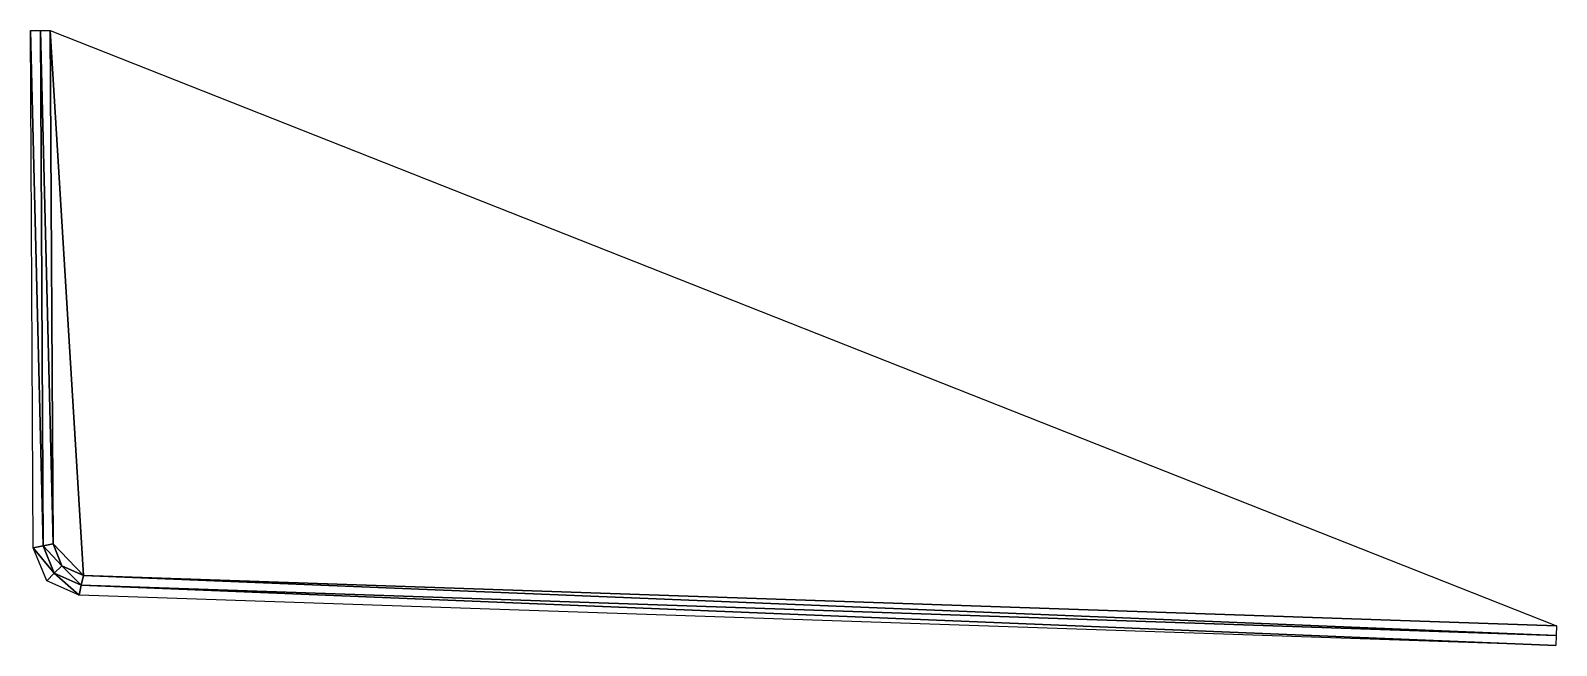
# Model space of a CAD drawing. Extents: x 701849 to 703008, y 9316238 to 9316705.
import ezdxf

# ---------------------------------------------------------------- set-up
doc = ezdxf.new("R2010")
doc.units = 0

msp = doc.modelspace()

# ---------------------------------------------------------------- linework, layer by layer
at = {"layer": 'C__USERS_USER_DOCUMENTS_DATA_VULCAN_ROAD', "color": 4, "linetype": 'CONTINUOUS'}
for points in [[(701849.378, 9316704.632, 235.582), (701856.878, 9316704.672, 235.582), (701858.963, 9316313.812, 196.495), (701849.378, 9316704.632, 235.582)], [(701849.378, 9316704.632, 235.582), (701858.963, 9316313.812, 196.495), (701851.471, 9316312.319, 196.495), (701849.378, 9316704.632, 235.582)], [(701856.878, 9316704.672, 235.582), (701864.378, 9316704.712, 235.582), (701866.455, 9316315.306, 196.495), (701856.878, 9316704.672, 235.582)], [(701856.878, 9316704.672, 235.582), (701866.455, 9316315.306, 196.495), (701858.963, 9316313.812, 196.495), (701856.878, 9316704.672, 235.582)], [(701864.378, 9316704.712, 235.582), (701889.648, 9316291.436, 192.012), (701866.455, 9316315.306, 196.495), (701864.378, 9316704.712, 235.582)], [(701864.378, 9316704.712, 235.582), (703007.669, 9316253.297, 80), (701889.648, 9316291.436, 192.012), (701864.378, 9316704.712, 235.582)], [(701851.471, 9316312.319, 196.495), (701858.963, 9316313.812, 196.495), (701867.446, 9316293.066, 194.254), (701851.471, 9316312.319, 196.495)], [(701851.471, 9316312.319, 196.495), (701867.446, 9316293.066, 194.254), (701861.648, 9316287.432, 194.254), (701851.471, 9316312.319, 196.495)], [(701858.963, 9316313.812, 196.495), (701866.455, 9316315.306, 196.495), (701873.245, 9316298.701, 194.254), (701858.963, 9316313.812, 196.495)], [(701858.963, 9316313.812, 196.495), (701873.245, 9316298.701, 194.254), (701867.446, 9316293.066, 194.254), (701858.963, 9316313.812, 196.495)], [(701866.455, 9316315.306, 196.495), (701889.648, 9316291.436, 192.012), (701873.245, 9316298.701, 194.254), (701866.455, 9316315.306, 196.495)], [(701867.446, 9316293.066, 194.254), (701873.245, 9316298.701, 194.254), (701887.94, 9316283.99, 192.012), (701867.446, 9316293.066, 194.254)], [(701873.245, 9316298.701, 194.254), (701889.648, 9316291.436, 192.012), (701887.94, 9316283.99, 192.012), (701873.245, 9316298.701, 194.254)], [(701861.648, 9316287.432, 194.254), (701867.446, 9316293.066, 194.254), (701886.231, 9316276.544, 192.012), (701861.648, 9316287.432, 194.254)], [(701867.446, 9316293.066, 194.254), (701887.94, 9316283.99, 192.012), (701886.231, 9316276.544, 192.012), (701867.446, 9316293.066, 194.254)], [(701887.94, 9316283.99, 192.012), (701889.648, 9316291.436, 192.012), (703007.413, 9316245.801, 80), (701887.94, 9316283.99, 192.012)], [(701889.648, 9316291.436, 192.012), (703007.669, 9316253.297, 80), (703007.413, 9316245.801, 80), (701889.648, 9316291.436, 192.012)], [(701886.231, 9316276.544, 192.012), (701887.94, 9316283.99, 192.012), (703007.157, 9316238.305, 80), (701886.231, 9316276.544, 192.012)], [(701887.94, 9316283.99, 192.012), (703007.413, 9316245.801, 80), (703007.157, 9316238.305, 80), (701887.94, 9316283.99, 192.012)]]:
    msp.add_3dface(points, dxfattribs=at)

doc.saveas('drawing.dxf')
